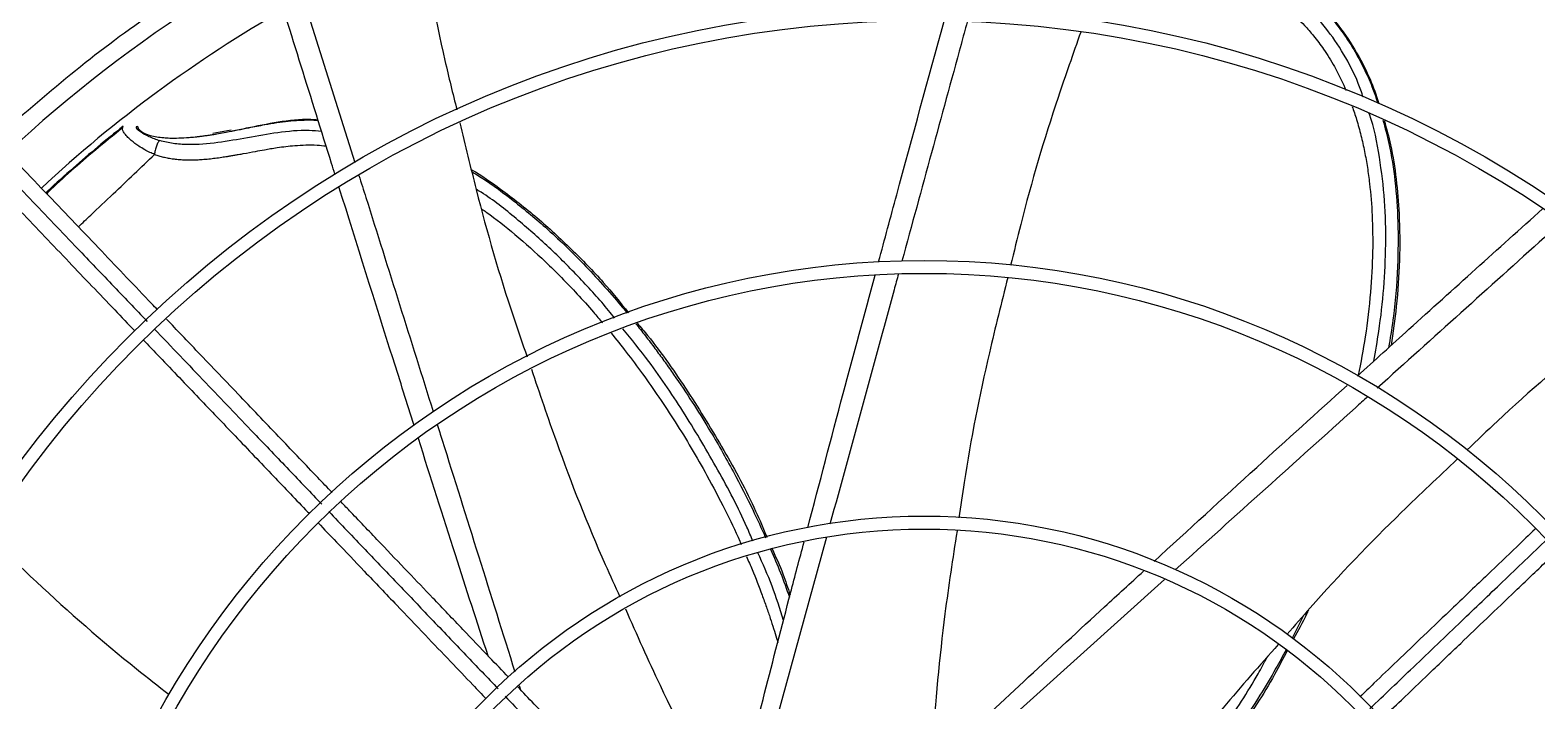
# Model space of a CAD drawing. Header units: inches. Extents: x 1229 to 1453, y -1023 to -720.
# Drawn here: x 1308.31 to 1319.77, y -982.18 to -977.08 of the extents above; entities that cross this region are included whole.
import ezdxf

# ---------------------------------------------------------------- set-up
doc = ezdxf.new("R2010")
doc.units = ezdxf.units.IN
doc.header["$MEASUREMENT"] = 0

msp = doc.modelspace()

# ---------------------------------------------------------------- linework, layer by layer
at = {"color": 18, "linetype": 'Continuous', "lineweight": 25, "true_color": 0x000000}
for p, q in [((1310.2858, -976.5159), (1310.781, -978.0863)), ((1309.1185, -977.8179), (1309.1196, -977.8203)), ((1309.1272, -977.8116), (1309.1187, -977.8136)), ((1309.1272, -977.8116), (1309.1289, -977.8152)), ((1309.1314, -977.8171), (1309.1272, -977.8116)), ((1309.1357, -977.8261), (1309.1345, -977.8226)), ((1309.8406, -977.8407), (1309.7008, -977.8655)), ((1314.3675, -980.9337), (1313.854, -982.8052)), ((1316.9387, -981.2561), (1315.498, -982.5499)), ((1317.9951, -981.53), (1317.9104, -981.7012)), ((1312.0303, -982.0612), (1312.0404, -982.0934))]:
    msp.add_line(p, q, dxfattribs=at)
for radius in [8.5704, 8.472, 6.6478, 6.5493, 4.7037, 4.6053]:
    msp.add_circle((1315.1106, -985.4772), radius, dxfattribs=at)
for radius, start, end in [(12.9331, 103.26667, 166.73333), (12.9331, 13.26667, 76.73333), (10.2157, 90, 133.03686), (10.2157, 44.36303, 90), (9.8425, 54.20961, 80.11304), (9.8425, 119.66087, 133.01249)]:
    msp.add_arc((1315.1106, -985.4772), radius, start, end, dxfattribs=at)
for points, knots in [([(1303.4011, -985.4772), (1303.4059, -985.2217), (1303.4156, -984.7108), (1303.4936, -983.9477), (1303.6177, -983.1911), (1303.792, -982.4444), (1304.0146, -981.7106), (1304.2847, -980.9929), (1304.6012, -980.2945), (1304.9626, -979.6182), (1305.3675, -978.9671), (1305.8142, -978.3438), (1306.3006, -977.751), (1306.8248, -977.1914), (1307.3845, -976.6672), (1307.9772, -976.1807), (1308.6005, -975.7341), (1309.2517, -975.3292), (1309.9279, -974.9677), (1310.6264, -974.6513), (1311.344, -974.3812), (1312.0778, -974.1586), (1312.8246, -973.9844), (1313.5811, -973.8595), (1314.3442, -973.7844), (1315.1106, -973.7593), (1315.877, -973.7844), (1316.6401, -973.8595), (1317.3967, -973.9844), (1318.1434, -974.1586), (1318.8772, -974.3812), (1319.5949, -974.6513), (1320.2933, -974.9677), (1320.9696, -975.3292), (1321.6207, -975.7341), (1322.244, -976.1807), (1322.8368, -976.6672), (1323.3964, -977.1914), (1323.9206, -977.751), (1324.407, -978.3438), (1324.8537, -978.9671), (1325.2586, -979.6182), (1325.6201, -980.2945), (1325.9365, -980.9929), (1326.2066, -981.7106), (1326.4292, -982.4444), (1326.6035, -983.1911), (1326.7277, -983.9477), (1326.8056, -984.7108), (1326.8153, -985.2217), (1326.8201, -985.4772)], [0, 0, 0, 0, 0.0208333, 0.0416667, 0.0625, 0.0833333, 0.1041667, 0.125, 0.1458333, 0.1666667, 0.1875, 0.2083333, 0.2291667, 0.25, 0.2708333, 0.2916667, 0.3125, 0.3333333, 0.3541667, 0.375, 0.3958333, 0.4166667, 0.4375, 0.4583333, 0.4791666, 0.5, 0.5208333, 0.5416667, 0.5625, 0.5833333, 0.6041667, 0.625, 0.6458333, 0.6666667, 0.6875, 0.7083333, 0.7291667, 0.75, 0.7708334, 0.7916666, 0.8125, 0.8333333, 0.8541667, 0.875, 0.8958333, 0.9166667, 0.9375, 0.9583333, 0.9791667, 1, 1, 1, 1]), ([(1308.2234, -977.7484), (1308.4144, -977.5852), (1308.7965, -977.2589), (1309.4128, -976.8239), (1310.0567, -976.4318), (1310.728, -976.0884), (1311.4224, -975.7945), (1312.1363, -975.5519), (1312.866, -975.3619), (1313.6076, -975.2254), (1314.3571, -975.1433), (1315.1106, -975.1158), (1315.8641, -975.1433), (1316.6137, -975.2254), (1317.3552, -975.3619), (1318.0849, -975.5519), (1318.7989, -975.7945), (1319.4932, -976.0884), (1320.1646, -976.4318), (1320.8084, -976.8239), (1321.4248, -977.2589), (1321.8068, -977.5852), (1321.9979, -977.7484)], [0, 0, 0, 0, 0.05, 0.1, 0.15, 0.2, 0.25, 0.3, 0.35, 0.4, 0.45, 0.5, 0.55, 0.6000001, 0.65, 0.7, 0.75, 0.8000001, 0.85, 0.9000001, 0.9500001, 1, 1, 1, 1]), ([(1317.2888, -976.2536), (1317.2941, -976.2679), (1317.3049, -976.2974), (1317.3257, -976.3418), (1317.3507, -976.3872), (1317.3843, -976.4393), (1317.4265, -976.4954), (1317.4754, -976.5519), (1317.5234, -976.6023), (1317.5751, -976.6528), (1317.6377, -976.7105), (1317.7229, -976.7858), (1317.8094, -976.86), (1317.8884, -976.93), (1317.9486, -976.9862), (1318.01, -977.0486), (1318.078, -977.1268), (1318.1553, -977.2299), (1318.2364, -977.3621), (1318.2914, -977.4681), (1318.3163, -977.5309), (1318.3187, -977.5369)], [0, 0, 0, 0, 0.02731631, 0.05632953, 0.08696757, 0.11871677, 0.16539824, 0.21043079, 0.25033077, 0.28870691, 0.33947642, 0.40341538, 0.49486028, 0.54858801, 0.59872337, 0.64760049, 0.71071841, 0.78854695, 0.88111331, 0.98855143, 1, 1, 1, 1]), ([(1318.4503, -977.5886), (1318.4381, -977.5533), (1318.3989, -977.4388), (1318.3047, -977.259), (1318.1679, -977.0557), (1318.005, -976.8822), (1317.8306, -976.7297), (1317.658, -976.5779), (1317.5251, -976.438), (1317.4389, -976.3148), (1317.4095, -976.2508), (1317.3949, -976.2192)], [0, 0, 0, 0, 0.0617257, 0.2001149, 0.3387924, 0.477202, 0.6124866, 0.7450602, 0.8745996, 0.9380793, 1, 1, 1, 1]), ([(1311.2728, -976.3127), (1311.3316, -976.6464), (1311.4128, -977.1072), (1311.5257, -977.5608), (1311.5569, -977.6859)], [0, 0, 0, 0, 0.7243418, 1, 1, 1, 1]), ([(1310.6292, -978.1728), (1310.6209, -978.1464), (1310.457, -977.6254), (1310.2961, -977.1058), (1310.1433, -976.6126)], [0, 0, 0, 0, 0.05081, 1, 1, 1, 1]), ([(1317.6834, -976.5059), (1317.6864, -976.5087), (1317.6954, -976.517), (1317.7119, -976.5317), (1317.7339, -976.5513), (1317.7574, -976.5717), (1317.7793, -976.5906), (1317.7972, -976.6059), (1317.8407, -976.6429), (1317.8992, -976.6918), (1317.9699, -976.7519), (1318.0251, -976.8004), (1318.0769, -976.8481), (1318.1279, -976.8983), (1318.1777, -976.9517), (1318.239, -977.0235), (1318.3159, -977.1254), (1318.3951, -977.2517), (1318.4663, -977.3895), (1318.5206, -977.5124), (1318.549, -977.5968), (1318.5608, -977.6321)], [0, 0, 0, 0, 0.0086914, 0.0251817, 0.0460005, 0.0700237, 0.0901403, 0.1065453, 0.1195362, 0.2099479, 0.2671996, 0.3159835, 0.3655039, 0.4157712, 0.4667551, 0.5184185, 0.6120871, 0.7302009, 0.8225316, 0.9257044, 1, 1, 1, 1]), ([(1318.1323, -976.9037), (1318.1685, -976.9404), (1318.263, -977.0359), (1318.3874, -977.2215), (1318.4987, -977.4304), (1318.5486, -977.5745), (1318.57, -977.6363)], [0, 0, 0, 0, 0.1847234, 0.481092, 0.7775396, 1, 1, 1, 1]), ([(1314.7648, -978.8402), (1314.8104, -978.6706), (1314.9746, -978.0594), (1315.1416, -977.451), (1315.2623, -977.0113)], [0, 0, 0, 0, 0.2775203, 1, 1, 1, 1]), ([(1315.4375, -977.0184), (1315.4221, -977.0748), (1315.2575, -977.6795), (1315.0917, -978.2862), (1314.9414, -978.8363)], [0, 0, 0, 0, 0.0932151, 1, 1, 1, 1]), ([(1316.3015, -977.0946), (1316.2433, -977.2596), (1316.0734, -977.7409), (1315.8969, -978.3337), (1315.7937, -978.7643), (1315.7687, -978.8688)], [0, 0, 0, 0, 0.28319305, 0.82613529, 1, 1, 1, 1]), ([(1309.8458, -977.8447), (1309.8825, -977.8374), (1310.0009, -977.8139), (1310.1967, -977.774), (1310.3797, -977.7511), (1310.4823, -977.7587), (1310.5005, -977.76)], [0, 0, 0, 0, 0.1688041, 0.5442766, 0.9192742, 1, 1, 1, 1]), ([(1318.3661, -977.6586), (1318.3775, -977.6916), (1318.4026, -977.7641), (1318.4335, -977.8789), (1318.461, -978.0011), (1318.4825, -978.1233), (1318.5044, -978.285), (1318.5213, -978.4983), (1318.5246, -978.7742), (1318.5074, -979.0826), (1318.4723, -979.397), (1318.4313, -979.6056), (1318.4122, -979.7029)], [0, 0, 0, 0, 0.0509486, 0.1121342, 0.1726803, 0.2325777, 0.2918129, 0.408677, 0.5416168, 0.6906578, 0.8558148, 1, 1, 1, 1]), ([(1318.5304, -979.5957), (1318.544, -979.5202), (1318.577, -979.3364), (1318.609, -979.0401), (1318.6256, -978.7084), (1318.6179, -978.3744), (1318.5763, -978.0432), (1318.534, -977.8206), (1318.4958, -977.715), (1318.4952, -977.7133)], [0, 0, 0, 0, 0.1214276, 0.2956196, 0.4701511, 0.6451446, 0.8207534, 0.9970948, 1, 1, 1, 1]), ([(1309.0175, -977.8102), (1308.9534, -977.8618), (1308.8258, -977.9647), (1308.6349, -978.1296), (1308.5033, -978.2467), (1308.4352, -978.3116), (1308.4306, -978.316)], [0, 0, 0, 0, 0.3186381, 0.6348367, 0.9754528, 1, 1, 1, 1]), ([(1309.015, -977.8215), (1308.9452, -977.8779), (1308.7478, -978.0375), (1308.5572, -978.2055), (1308.4405, -978.3188), (1308.4368, -978.3224)], [0, 0, 0, 0, 0.3460017, 0.9791363, 1, 1, 1, 1]), ([(1309.2574, -978.0234), (1309.2457, -978.0186), (1309.2195, -978.0078), (1309.179, -977.9869), (1309.1405, -977.9635), (1309.1069, -977.9397), (1309.079, -977.9172), (1309.0515, -977.8917), (1309.0285, -977.8651), (1309.0082, -977.832), (1309.0138, -977.8188), (1309.0175, -977.8102)], [0, 0, 0, 0, 0.0721199, 0.1612123, 0.268567, 0.3507343, 0.4345655, 0.5268102, 0.6512457, 0.7717879, 1, 1, 1, 1]), ([(1309.1187, -977.8136), (1309.117, -977.8167), (1309.1137, -977.823), (1309.151, -977.852), (1309.2101, -977.8878), (1309.2678, -977.9086), (1309.2966, -977.919)], [0, 0, 0, 0, 0.2444645, 0.4943336, 0.7479221, 1, 1, 1, 1]), ([(1309.1289, -977.8152), (1309.1301, -977.818), (1309.1329, -977.8246), (1309.14, -977.8341), (1309.1493, -977.8435), (1309.1617, -977.8529), (1309.1772, -977.8619), (1309.1983, -977.871), (1309.2291, -977.8812), (1309.2723, -977.8905), (1309.3239, -977.8968), (1309.3799, -977.8999), (1309.4447, -977.8996), (1309.5011, -977.8963), (1309.5422, -977.8927), (1309.5658, -977.8904), (1309.5918, -977.8875), (1309.6201, -977.884), (1309.6507, -977.8799), (1309.6769, -977.8761), (1309.693, -977.8735), (1309.6981, -977.8727)], [0, 0, 0, 0, 0.03331491, 0.07724539, 0.11786785, 0.1551989, 0.20718311, 0.25124243, 0.30744747, 0.39933138, 0.48052553, 0.55091906, 0.64832574, 0.75595505, 0.78519711, 0.81761407, 0.85319647, 0.8919357, 0.93382425, 0.97884432, 1, 1, 1, 1]), ([(1309.133, -977.8263), (1309.133, -977.8256), (1309.1333, -977.8237), (1309.1328, -977.8206), (1309.1319, -977.8183), (1309.1314, -977.8171)], [0, 0, 0, 0, 0.2014727, 0.6047701, 1, 1, 1, 1]), ([(1310.5284, -977.8497), (1310.4966, -977.8468), (1310.3836, -977.8364), (1310.1954, -977.8567), (1309.9674, -977.8963), (1309.7411, -977.9371), (1309.5489, -977.9536), (1309.3988, -977.9442), (1309.3304, -977.9273), (1309.2966, -977.919)], [0, 0, 0, 0, 0.0756621, 0.2691528, 0.4582739, 0.6436055, 0.8246961, 0.9134375, 1, 1, 1, 1]), ([(1309.6981, -977.8727), (1309.7047, -977.8717), (1309.7122, -977.8705), (1309.7272, -977.868), (1309.7555, -977.8632), (1309.8408, -977.8478), (1309.9584, -977.8238), (1310.0861, -977.7986), (1310.1857, -977.7818), (1310.2723, -977.7703), (1310.3549, -977.7639), (1310.4307, -977.7607), (1310.4793, -977.7627), (1310.5016, -977.7636)], [0, 0, 0, 0, 0.0241788, 0.0280511, 0.0555138, 0.129157, 0.346204, 0.4996828, 0.6139318, 0.7219877, 0.8237714, 0.9191665, 1, 1, 1, 1]), ([(1311.5805, -977.7832), (1311.6206, -977.953), (1311.7378, -978.4492), (1311.9096, -979.0426), (1312.0556, -979.4603), (1312.091, -979.5615)], [0, 0, 0, 0, 0.2826607, 0.8262863, 1, 1, 1, 1]), ([(1318.5998, -977.763), (1318.616, -977.822), (1318.6575, -977.973), (1318.6956, -978.2328), (1318.7184, -978.5457), (1318.7138, -978.9001), (1318.6898, -979.2201), (1318.6549, -979.424), (1318.6429, -979.4937)], [0, 0, 0, 0, 0.1058804, 0.2706527, 0.4499725, 0.6438389, 0.8782324, 1, 1, 1, 1]), ([(1318.6109, -977.7683), (1318.6276, -977.8291), (1318.6675, -977.9744), (1318.7034, -978.2119), (1318.7285, -978.5048), (1318.7295, -978.8286), (1318.708, -979.163), (1318.6768, -979.3775), (1318.6625, -979.4759)], [0, 0, 0, 0, 0.1105991, 0.2640069, 0.4174298, 0.6219744, 0.8265312, 1, 1, 1, 1]), ([(1307.9092, -977.9413), (1308.0346, -978.0725), (1308.2811, -978.3305), (1308.6221, -978.6874), (1308.9277, -979.0072), (1309.1117, -979.1997), (1309.2022, -979.2944)], [0, 0, 0, 0, 0.2929635, 0.576036, 0.791578, 1, 1, 1, 1]), ([(1309.2802, -979.205), (1309.2652, -979.1894), (1309.123, -979.0406), (1308.846, -978.7507), (1308.4401, -978.3259), (1308.1625, -978.0354), (1308.0191, -977.8853)], [0, 0, 0, 0, 0.0352581, 0.3351162, 0.6565901, 1, 1, 1, 1]), ([(1309.2966, -977.919), (1309.2946, -977.9206), (1309.2906, -977.924), (1309.2841, -977.9329), (1309.2775, -977.9449), (1309.2713, -977.9596), (1309.2658, -977.976), (1309.2616, -977.9928), (1309.2587, -978.0089), (1309.2578, -978.0187), (1309.2574, -978.0234)], [0, 0, 0, 0, 0.11497044, 0.23812324, 0.36741247, 0.49999746, 0.63258137, 0.76186814, 0.88502653, 1, 1, 1, 1]), ([(1309.2574, -978.0234), (1309.2682, -978.0271), (1309.2902, -978.0346), (1309.3251, -978.0439), (1309.362, -978.0518), (1309.3963, -978.0574), (1309.4322, -978.0616), (1309.4717, -978.0646), (1309.5178, -978.066), (1309.5653, -978.0653), (1309.5989, -978.0635), (1309.6341, -978.0611), (1309.6698, -978.0579), (1309.7199, -978.0521), (1309.7596, -978.0466), (1309.7905, -978.0419), (1309.8126, -978.0384), (1309.8384, -978.0342), (1309.8662, -978.0295), (1309.8927, -978.0248), (1309.9143, -978.021), (1309.9578, -978.0131), (1310.0171, -978.002), (1310.0861, -977.9893), (1310.1414, -977.9797), (1310.1957, -977.971), (1310.2566, -977.9626), (1310.3567, -977.953), (1310.459, -977.9485), (1310.5395, -977.9571), (1310.5626, -977.9596)], [0, 0, 0, 0, 0.0257846, 0.052727, 0.080785, 0.1099252, 0.1299225, 0.1607989, 0.1977049, 0.2322039, 0.2661655, 0.2723925, 0.3107223, 0.346203, 0.3856384, 0.4010292, 0.4169272, 0.4363038, 0.4605648, 0.481045, 0.4977603, 0.5107252, 0.5826033, 0.6367296, 0.6733642, 0.7133696, 0.7650706, 0.8168625, 0.9476381, 1, 1, 1, 1]), ([(1307.8483, -978.0485), (1307.9783, -978.1846), (1308.2305, -978.4485), (1308.5995, -978.8346), (1308.889, -979.1376), (1309.0561, -979.3125), (1309.107, -979.3657)], [0, 0, 0, 0, 0.3121169, 0.6050757, 0.8796403, 1, 1, 1, 1]), ([(1308.6782, -978.575), (1308.7094, -978.545), (1308.797, -978.4607), (1308.9392, -978.3269), (1309.1015, -978.1735), (1309.2059, -978.073), (1309.2574, -978.0234)], [0, 0, 0, 0, 0.1622513, 0.4551001, 0.731117, 1, 1, 1, 1]), ([(1310.8117, -978.1835), (1310.8294, -978.2396), (1311.0177, -978.8366), (1311.206, -979.4358), (1311.3766, -979.9788)], [0, 0, 0, 0, 0.0939898, 1, 1, 1, 1]), ([(1311.6669, -978.1397), (1311.6675, -978.1401), (1311.7449, -978.1835), (1311.9138, -978.3036), (1312.1696, -978.5016), (1312.4285, -978.7413), (1312.6628, -978.9811), (1312.7994, -979.1496), (1312.8623, -979.2272)], [0, 0, 0, 0, 0.0013983, 0.1640805, 0.3809698, 0.5978711, 0.8147791, 1, 1, 1, 1]), ([(1311.671, -978.157), (1311.6828, -978.1637), (1311.7871, -978.2234), (1311.9752, -978.3637), (1312.2491, -978.5881), (1312.5291, -978.8591), (1312.7276, -979.0808), (1312.8349, -979.2085), (1312.8508, -979.2282), (1312.8529, -979.2308)], [0, 0, 0, 0, 0.0254265, 0.2249123, 0.436226, 0.6869368, 0.9525105, 0.9937211, 1, 1, 1, 1]), ([(1311.2326, -980.0854), (1311.1788, -979.9166), (1310.9857, -979.3109), (1310.7963, -978.706), (1310.6597, -978.2697)], [0, 0, 0, 0, 0.2787065, 1, 1, 1, 1]), ([(1312.7558, -979.2678), (1312.7409, -979.2487), (1312.6586, -979.1431), (1312.4921, -978.9636), (1312.2599, -978.7278), (1312.0089, -978.5104), (1311.8232, -978.3615), (1311.7156, -978.2955), (1311.7027, -978.2876)], [0, 0, 0, 0, 0.0506404, 0.2794598, 0.5086273, 0.7382426, 0.9684653, 1, 1, 1, 1]), ([(1311.7471, -978.44), (1311.7578, -978.4472), (1311.8455, -978.5061), (1312.0083, -978.6386), (1312.2412, -978.8449), (1312.4369, -979.0452), (1312.5788, -979.2018), (1312.6409, -979.2759), (1312.6636, -979.303)], [0, 0, 0, 0, 0.0307714, 0.2503342, 0.496504, 0.7693057, 0.9157169, 1, 1, 1, 1]), ([(1318.4058, -979.7087), (1318.5366, -979.59), (1319.0056, -979.1643), (1319.4754, -978.7423), (1319.8143, -978.4379)], [0, 0, 0, 0, 0.2787268, 1, 1, 1, 1]), ([(1319.9588, -978.5378), (1319.9154, -978.577), (1319.4494, -978.9973), (1318.9813, -979.4185), (1318.5569, -979.8005)], [0, 0, 0, 0, 0.0931472, 1, 1, 1, 1]), ([(1314.2257, -980.8624), (1314.3151, -980.5218), (1314.4835, -979.8803), (1314.6564, -979.2413), (1314.7375, -978.9417)], [0, 0, 0, 0, 0.53111929, 1, 1, 1, 1]), ([(1314.9152, -978.9322), (1314.9043, -978.9723), (1314.7314, -979.6057), (1314.5575, -980.2405), (1314.3945, -980.8351)], [0, 0, 0, 0, 0.0633541, 1, 1, 1, 1]), ([(1315.7464, -978.9603), (1315.6987, -979.1505), (1315.5696, -979.6658), (1315.4481, -980.2765), (1315.3881, -980.698), (1315.3754, -980.7878)], [0, 0, 0, 0, 0.315293, 0.8542085, 1, 1, 1, 1]), ([(1320.6454, -979.0683), (1320.5069, -979.1759), (1320.1034, -979.4893), (1319.6349, -979.892), (1319.3162, -980.1977), (1319.2395, -980.2712)], [0, 0, 0, 0, 0.2842377, 0.8278062, 1, 1, 1, 1]), ([(1309.2547, -979.3494), (1309.3856, -979.4863), (1309.6377, -979.7501), (1309.9797, -980.108), (1310.2736, -980.4155), (1310.4459, -980.5958), (1310.529, -980.6828)], [0, 0, 0, 0, 0.3097796, 0.5964855, 0.8053343, 1, 1, 1, 1]), ([(1310.6081, -980.5946), (1310.5718, -980.5566), (1310.4423, -980.4211), (1310.2096, -980.1777), (1309.9056, -979.8595), (1309.6147, -979.5551), (1309.4277, -979.3594), (1309.348, -979.276)], [0, 0, 0, 0, 0.085787, 0.3064115, 0.5519192, 0.8089307, 1, 1, 1, 1]), ([(1313.8083, -980.9641), (1313.7934, -980.9285), (1313.7158, -980.7432), (1313.5448, -980.4212), (1313.2964, -980.0002), (1313.0553, -979.641), (1312.8859, -979.431), (1312.8196, -979.3488)], [0, 0, 0, 0, 0.0613595, 0.3188589, 0.5764137, 0.8341229, 1, 1, 1, 1]), ([(1312.918, -979.3111), (1312.9204, -979.314), (1312.9483, -979.3484), (1312.9996, -979.4148), (1313.0713, -979.5095), (1313.1396, -979.6032), (1313.2327, -979.7351), (1313.3455, -979.9034), (1313.4991, -980.1494), (1313.6547, -980.4227), (1313.7973, -980.6989), (1313.8736, -980.8681), (1313.9049, -980.9375)], [0, 0, 0, 0, 0.0058294, 0.0692924, 0.1312947, 0.1918388, 0.2509229, 0.384412, 0.5097977, 0.7066835, 0.8795606, 1, 1, 1, 1]), ([(1312.9289, -979.3069), (1312.9553, -979.3382), (1313.0951, -979.5036), (1313.3166, -979.8261), (1313.5911, -980.2711), (1313.7915, -980.6417), (1313.8875, -980.8679), (1313.9157, -980.9346)], [0, 0, 0, 0, 0.0639009, 0.3377892, 0.6116886, 0.8856036, 1, 1, 1, 1]), ([(1309.1764, -979.4383), (1309.2102, -979.4737), (1309.3434, -979.6131), (1309.5686, -979.8487), (1309.8573, -980.1508), (1310.1336, -980.4399), (1310.3279, -980.6433), (1310.4249, -980.7448), (1310.4344, -980.7547)], [0, 0, 0, 0, 0.0812662, 0.3201562, 0.538417, 0.7703236, 0.9774942, 1, 1, 1, 1]), ([(1312.7305, -979.3829), (1312.7688, -979.4303), (1312.8507, -979.5321), (1312.9718, -979.6947), (1313.0965, -979.872), (1313.22, -980.0597), (1313.342, -980.2579), (1313.4691, -980.4796), (1313.5921, -980.7155), (1313.6779, -980.8907), (1313.7163, -980.9801), (1313.7199, -980.9885)], [0, 0, 0, 0, 0.0962322, 0.2061767, 0.3205031, 0.439206, 0.5622716, 0.6896861, 0.8450334, 0.985429, 1, 1, 1, 1]), ([(1312.1233, -979.6555), (1312.1856, -979.8399), (1312.3552, -980.3418), (1312.5824, -980.9191), (1312.7595, -981.3055), (1312.797, -981.3873)], [0, 0, 0, 0, 0.31400128, 0.85480834, 1, 1, 1, 1]), ([(1316.8594, -981.1181), (1317.1194, -980.8793), (1317.6075, -980.4311), (1318.0981, -979.9873), (1318.3274, -979.7798)], [0, 0, 0, 0, 0.5325789, 1, 1, 1, 1]), ([(1318.4839, -979.8663), (1318.4533, -979.8939), (1317.9665, -980.3322), (1317.4781, -980.7712), (1317.0204, -981.1825)], [0, 0, 0, 0, 0.0629425, 1, 1, 1, 1]), ([(1311.4076, -980.0773), (1311.42, -980.1169), (1311.6169, -980.7427), (1311.8137, -981.3703), (1311.998, -981.9582)], [0, 0, 0, 0, 0.063243, 1, 1, 1, 1]), ([(1311.794, -981.8356), (1311.7109, -981.58), (1311.532, -981.0297), (1311.3575, -980.4791), (1311.2641, -980.1843)], [0, 0, 0, 0, 0.4645466, 1, 1, 1, 1]), ([(1319.1657, -980.3414), (1319.0238, -980.4747), (1318.6376, -980.8375), (1318.2067, -981.284), (1317.9288, -981.6057), (1317.87, -981.6737)], [0, 0, 0, 0, 0.314148, 0.8548766, 1, 1, 1, 1]), ([(1310.5822, -980.7385), (1310.6743, -980.8349), (1310.8525, -981.0213), (1311.1116, -981.2925), (1311.3671, -981.5598), (1311.6182, -981.8226), (1311.7888, -982.0011), (1311.8706, -982.0867)], [0, 0, 0, 0, 0.2154007, 0.4164216, 0.6043417, 0.8100847, 1, 1, 1, 1]), ([(1311.95, -981.9988), (1311.9017, -981.9483), (1311.7858, -981.827), (1311.5939, -981.6261), (1311.387, -981.4097), (1311.1786, -981.1916), (1310.9705, -980.9738), (1310.801, -980.7965), (1310.7009, -980.6917), (1310.6763, -980.666)], [0, 0, 0, 0, 0.1132727, 0.2718195, 0.4509804, 0.5997684, 0.7628528, 0.9418765, 1, 1, 1, 1]), ([(1310.5016, -980.8251), (1310.5479, -980.8735), (1310.6647, -980.9958), (1310.8639, -981.2042), (1311.0894, -981.4402), (1311.3083, -981.6692), (1311.5013, -981.8712), (1311.6558, -982.0329), (1311.7464, -982.1277), (1311.7805, -982.1634)], [0, 0, 0, 0, 0.1090567, 0.275402, 0.4684687, 0.6386188, 0.7884733, 0.9203043, 1, 1, 1, 1]), ([(1307.9813, -980.9132), (1308.1068, -981.0343), (1308.4737, -981.3883), (1308.9378, -981.7936), (1309.2852, -982.0651), (1309.3683, -982.1301)], [0, 0, 0, 0, 0.2833603, 0.8284229, 1, 1, 1, 1]), ([(1315.3611, -980.8856), (1315.3284, -981.0956), (1315.2439, -981.6396), (1315.1975, -982.1882), (1315.1691, -982.525)], [0, 0, 0, 0, 0.3861485, 1, 1, 1, 1]), ([(1319.7585, -980.8722), (1319.7115, -980.9171), (1319.5906, -981.0326), (1319.3836, -981.2305), (1319.1476, -981.456), (1318.9186, -981.6748), (1318.7166, -981.8679), (1318.5552, -982.0221), (1318.4607, -982.1124), (1318.4252, -982.1463)], [0, 0, 0, 0, 0.10627181, 0.27324761, 0.46704714, 0.63784388, 0.78826696, 0.92059831, 1, 1, 1, 1]), ([(1318.501, -982.2372), (1318.6113, -982.1319), (1318.8436, -981.9099), (1319.18, -981.5884), (1319.5193, -981.2642), (1319.7364, -981.0567), (1319.8493, -980.9488)], [0, 0, 0, 0, 0.2443954, 0.5150106, 0.7476933, 1, 1, 1, 1]), ([(1313.7029, -982.8816), (1313.8324, -982.3732), (1313.9948, -981.7352), (1314.1631, -981.0993), (1314.1973, -980.9701)], [0, 0, 0, 0, 0.79684135, 1, 1, 1, 1]), ([(1313.7596, -981.0805), (1313.7742, -981.1137), (1313.8165, -981.2103), (1313.8659, -981.3392), (1313.9108, -981.4632), (1313.9399, -981.5483), (1313.9652, -981.6266), (1313.9842, -981.6881), (1313.9945, -981.7236), (1313.9978, -981.7352)], [0, 0, 0, 0, 0.1555906, 0.4538726, 0.5939934, 0.7230321, 0.8409966, 0.9478918, 1, 1, 1, 1]), ([(1314.0412, -981.5665), (1314.0138, -981.4788), (1313.9588, -981.3036), (1313.8834, -981.1358), (1313.8458, -981.052)], [0, 0, 0, 0, 0.50050474, 1, 1, 1, 1]), ([(1313.9432, -981.0245), (1313.9687, -981.0845), (1314.0199, -981.205), (1314.0645, -981.3278), (1314.0868, -981.3894)], [0, 0, 0, 0, 0.4988753, 1, 1, 1, 1]), ([(1313.9539, -981.0222), (1313.983, -981.085), (1314.0359, -981.1994), (1314.0739, -981.3191), (1314.091, -981.3731)], [0, 0, 0, 0, 0.5494442, 1, 1, 1, 1]), ([(1318.5874, -982.318), (1318.6385, -982.2692), (1318.7602, -982.1529), (1318.9616, -981.9604), (1319.1781, -981.7536), (1319.3962, -981.5451), (1319.614, -981.3371), (1319.7928, -981.1661), (1319.8991, -981.0646), (1319.9263, -981.0386)], [0, 0, 0, 0, 0.1139089, 0.2717317, 0.4500742, 0.5981828, 0.7605222, 0.9387281, 1, 1, 1, 1]), ([(1315.3297, -982.5326), (1315.7134, -982.1749), (1316.195, -981.726), (1316.6804, -981.282), (1316.779, -981.1918)], [0, 0, 0, 0, 0.7968202, 1, 1, 1, 1]), ([(1312.8383, -981.4781), (1312.9245, -981.6728), (1313.1476, -982.1765), (1313.4054, -982.6634), (1313.5636, -982.9621)], [0, 0, 0, 0, 0.38657251, 1, 1, 1, 1]), ([(1318.0331, -981.4864), (1318.0284, -981.4972), (1317.9954, -981.5734), (1317.9543, -981.6454), (1317.9191, -981.7071)], [0, 0, 0, 0, 0.1418745, 1, 1, 1, 1]), ([(1307.55, -981.6648), (1307.5955, -981.7026), (1308.0782, -982.1044), (1308.5622, -982.508), (1309.0005, -982.8735)], [0, 0, 0, 0, 0.0942936, 1, 1, 1, 1]), ([(1317.8046, -981.7489), (1317.6632, -981.9083), (1317.2977, -982.3205), (1316.9619, -982.7573), (1316.7558, -983.0252)], [0, 0, 0, 0, 0.3866398, 1, 1, 1, 1]), ([(1308.9335, -983.0381), (1308.7968, -982.9251), (1308.3069, -982.52), (1307.8206, -982.1135), (1307.4699, -981.8204)], [0, 0, 0, 0, 0.2788631, 1, 1, 1, 1]), ([(1316.7807, -983.046), (1316.845, -982.9918), (1316.9928, -982.8672), (1317.1918, -982.6404), (1317.4216, -982.339), (1317.5974, -982.0748), (1317.6951, -981.8905), (1317.7167, -981.8498)], [0, 0, 0, 0, 0.1643134, 0.3778089, 0.5907178, 0.9094962, 1, 1, 1, 1]), ([(1317.8631, -981.7891), (1317.8377, -981.8364), (1317.775, -981.9534), (1317.6557, -982.1523), (1317.5099, -982.3748), (1317.3533, -982.5864), (1317.207, -982.7624), (1317.0737, -982.904), (1316.9594, -983.0128), (1316.8874, -983.0716), (1316.8568, -983.0966)], [0, 0, 0, 0, 0.0969049, 0.2391748, 0.4184696, 0.5770588, 0.7149489, 0.8321457, 0.9286583, 1, 1, 1, 1]), ([(1317.8723, -981.7954), (1317.8406, -981.8568), (1317.7293, -982.0723), (1317.5478, -982.347), (1317.3404, -982.6239), (1317.1704, -982.8198), (1317.0123, -982.9819), (1316.9013, -983.0665), (1316.8593, -983.0986)], [0, 0, 0, 0, 0.1241932, 0.4362057, 0.5923122, 0.7484804, 0.9047326, 1, 1, 1, 1]), ([(1313.3048, -983.4166), (1313.2476, -983.3567), (1313.1277, -983.2312), (1312.9503, -983.0456), (1312.7795, -982.8669), (1312.6384, -982.7192), (1312.5178, -982.593), (1312.406, -982.476), (1312.28, -982.3442), (1312.1495, -982.2076), (1312.0609, -982.1149), (1312.0194, -982.0715)], [0, 0, 0, 0, 0.133272, 0.2791742, 0.4133037, 0.531425, 0.6084718, 0.6948806, 0.7925748, 0.9027965, 1, 1, 1, 1]), ([(1311.9244, -982.143), (1312.0232, -982.2463), (1312.2113, -982.4432), (1312.4807, -982.7252), (1312.7375, -982.9938), (1312.9819, -983.2496), (1313.1454, -983.4207), (1313.2225, -983.5014)], [0, 0, 0, 0, 0.2288693, 0.4358157, 0.6232276, 0.8220285, 1, 1, 1, 1])]:
    msp.add_open_spline(points, degree=3, knots=knots, dxfattribs=at)

doc.saveas('drawing.dxf')
